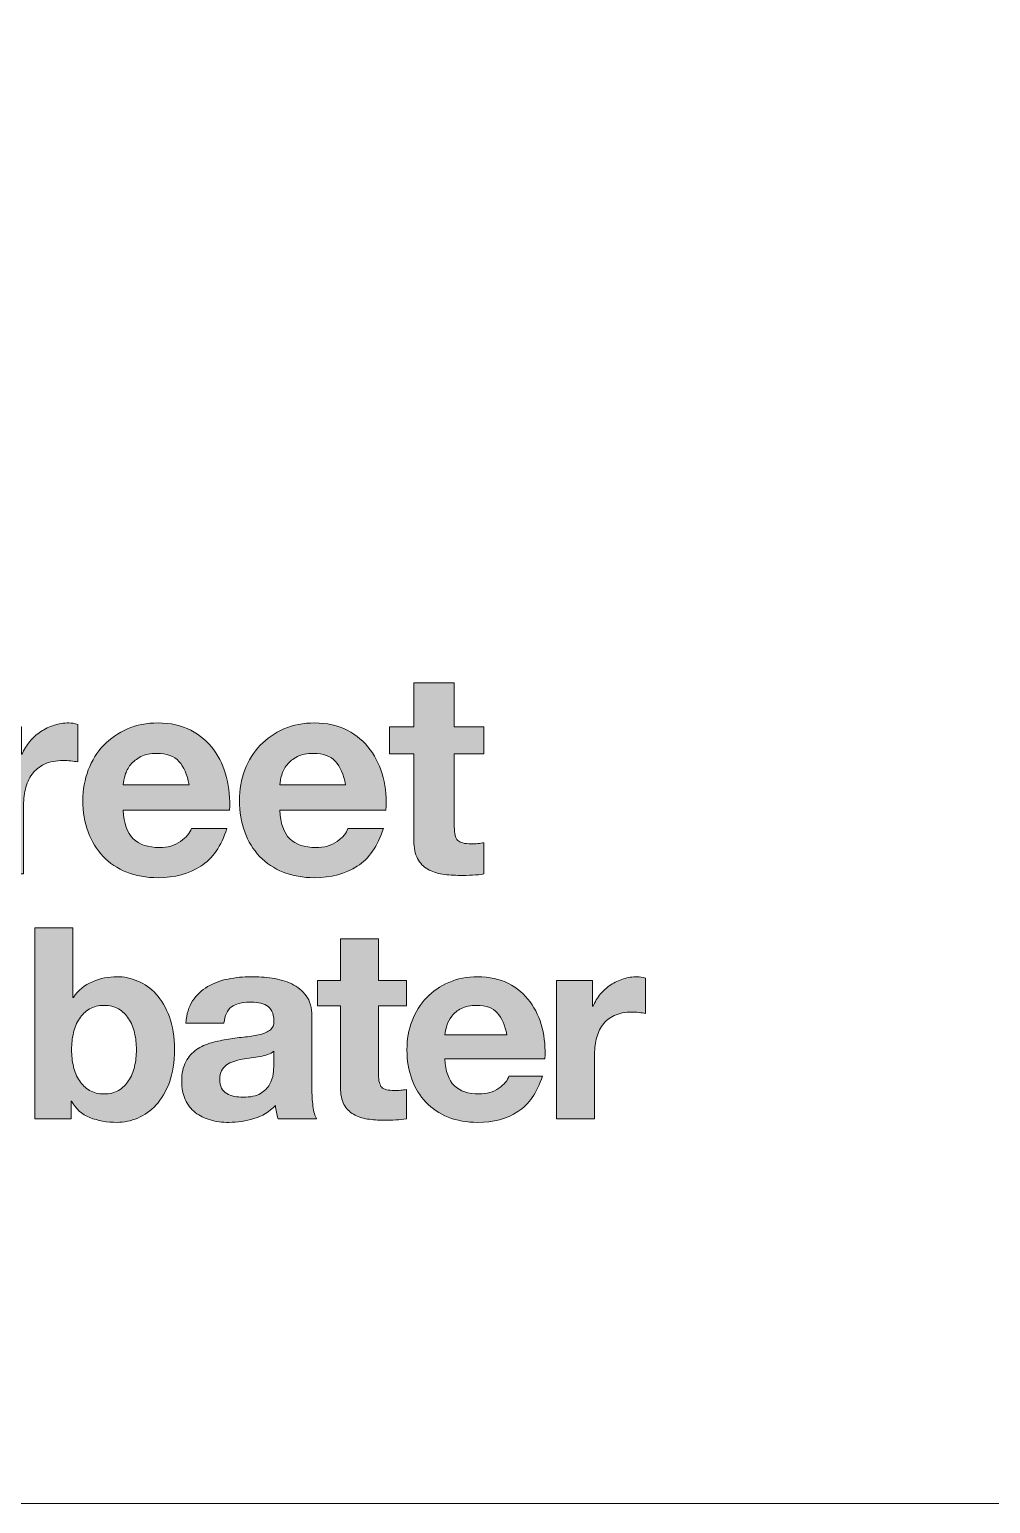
# Model space of a CAD drawing. Header units: inches. Extents: x -81 to 383, y -559 to 84.
# Drawn here: x -38.1 to 18.3, y -181.9 to -95.3 of the extents above; entities that cross this region are included whole.
import ezdxf

# ---------------------------------------------------------------- set-up
doc = ezdxf.new("R2010")
doc.units = ezdxf.units.IN
doc.header["$MEASUREMENT"] = 0
doc.layers.add('_U+30EC_U+30A4_U+30E4_U+30FC 1', color=7, linetype='Continuous')

msp = doc.modelspace()

# ---------------------------------------------------------------- hatches: boundary and pattern name
at = {"layer": '_U+30EC_U+30A4_U+30E4_U+30FC 1', "true_color": 0x030000}
h = msp.add_hatch(color=178, dxfattribs=at)
h.dxf.hatch_style = 2
edge = h.paths.add_edge_path()
edge.add_spline(control_points=[(-11.455, -136.263), (-11.455, -136.263), (-11.455, -137.849), (-11.455, -137.849), (-11.455, -137.849), (-13.192, -137.849), (-13.192, -137.849), (-13.192, -137.849), (-13.192, -142.124), (-13.192, -142.124), (-13.192, -142.525), (-13.125, -142.792), (-12.991, -142.925), (-12.858, -143.059), (-12.591, -143.126), (-12.19, -143.126), (-12.056, -143.126), (-11.929, -143.12), (-11.806, -143.109), (-11.684, -143.098), (-11.566, -143.082), (-11.455, -143.059), (-11.455, -143.059), (-11.455, -144.896), (-11.455, -144.896), (-11.655, -144.929), (-11.878, -144.951), (-12.123, -144.963), (-12.368, -144.974), (-12.607, -144.979), (-12.841, -144.979), (-13.208, -144.979), (-13.557, -144.954), (-13.885, -144.904), (-14.213, -144.854), (-14.503, -144.757), (-14.753, -144.612), (-15.004, -144.468), (-15.202, -144.261), (-15.346, -143.994), (-15.491, -143.727), (-15.563, -143.376), (-15.563, -142.942), (-15.563, -142.942), (-15.563, -137.849), (-15.563, -137.849), (-15.563, -137.849), (-16.999, -137.849), (-16.999, -137.849), (-16.999, -137.849), (-16.999, -136.263), (-16.999, -136.263), (-16.999, -136.263), (-15.563, -136.263), (-15.563, -136.263), (-15.563, -136.263), (-15.563, -133.675), (-15.563, -133.675), (-15.563, -133.675), (-13.192, -133.675), (-13.192, -133.675), (-13.192, -133.675), (-13.192, -136.263), (-13.192, -136.263), (-13.192, -136.263), (-11.455, -136.263), (-11.455, -136.263)], knot_values=[0, 0, 0, 0, 1, 1, 1, 2, 2, 2, 3, 3, 3, 4, 4, 4, 5, 5, 5, 6, 6, 6, 7, 7, 7, 8, 8, 8, 9, 9, 9, 10, 10, 10, 11, 11, 11, 12, 12, 12, 13, 13, 13, 14, 14, 14, 15, 15, 15, 16, 16, 16, 17, 17, 17, 18, 18, 18, 19, 19, 19, 20, 20, 20, 21, 21, 21, 22, 22, 22, 22], degree=3, periodic=1)
h = msp.add_hatch(color=178, dxfattribs=at)
h.dxf.hatch_style = 2
edge = h.paths.add_edge_path()
edge.add_spline(control_points=[(-38.59, -136.263), (-38.59, -136.263), (-38.59, -137.866), (-38.59, -137.866), (-38.59, -137.866), (-38.556, -137.866), (-38.556, -137.866), (-38.445, -137.599), (-38.294, -137.351), (-38.105, -137.123), (-37.916, -136.895), (-37.699, -136.7), (-37.454, -136.538), (-37.209, -136.377), (-36.948, -136.252), (-36.669, -136.163), (-36.391, -136.074), (-36.101, -136.029), (-35.801, -136.029), (-35.645, -136.029), (-35.473, -136.057), (-35.283, -136.113), (-35.283, -136.113), (-35.283, -138.317), (-35.283, -138.317), (-35.395, -138.295), (-35.528, -138.275), (-35.684, -138.258), (-35.84, -138.242), (-35.99, -138.233), (-36.135, -138.233), (-36.569, -138.233), (-36.936, -138.306), (-37.237, -138.45), (-37.537, -138.595), (-37.779, -138.793), (-37.963, -139.043), (-38.147, -139.294), (-38.278, -139.586), (-38.356, -139.92), (-38.434, -140.254), (-38.472, -140.616), (-38.472, -141.005), (-38.472, -141.005), (-38.472, -144.896), (-38.472, -144.896), (-38.472, -144.896), (-40.844, -144.896), (-40.844, -144.896), (-40.844, -144.896), (-40.844, -136.263), (-40.844, -136.263), (-40.844, -136.263), (-38.59, -136.263), (-38.59, -136.263)], knot_values=[0, 0, 0, 0, 1, 1, 1, 2, 2, 2, 3, 3, 3, 4, 4, 4, 5, 5, 5, 6, 6, 6, 7, 7, 7, 8, 8, 8, 9, 9, 9, 10, 10, 10, 11, 11, 11, 12, 12, 12, 13, 13, 13, 14, 14, 14, 15, 15, 15, 16, 16, 16, 17, 17, 17, 18, 18, 18, 18], degree=3, periodic=1)
h = msp.add_hatch(color=178, dxfattribs=at)
h.dxf.hatch_style = 2
edge = h.paths.add_edge_path()
edge.add_spline(control_points=[(-32.027, -142.825), (-31.671, -143.17), (-31.159, -143.343), (-30.491, -143.343), (-30.012, -143.343), (-29.6, -143.223), (-29.255, -142.984), (-28.91, -142.745), (-28.699, -142.491), (-28.62, -142.224), (-28.62, -142.224), (-26.533, -142.224), (-26.533, -142.224), (-26.867, -143.259), (-27.38, -144), (-28.07, -144.445), (-28.76, -144.891), (-29.595, -145.113), (-30.574, -145.113), (-31.254, -145.113), (-31.866, -145.004), (-32.411, -144.787), (-32.957, -144.57), (-33.419, -144.261), (-33.797, -143.861), (-34.176, -143.46), (-34.468, -142.981), (-34.674, -142.425), (-34.88, -141.868), (-34.983, -141.256), (-34.983, -140.588), (-34.983, -139.942), (-34.877, -139.341), (-34.665, -138.784), (-34.454, -138.228), (-34.154, -137.747), (-33.764, -137.34), (-33.374, -136.934), (-32.909, -136.614), (-32.369, -136.38), (-31.829, -136.146), (-31.231, -136.029), (-30.574, -136.029), (-29.84, -136.029), (-29.199, -136.171), (-28.654, -136.455), (-28.109, -136.739), (-27.66, -137.12), (-27.31, -137.599), (-26.959, -138.078), (-26.706, -138.623), (-26.55, -139.235), (-26.394, -139.848), (-26.339, -140.488), (-26.383, -141.156), (-26.383, -141.156), (-32.612, -141.156), (-32.612, -141.156), (-32.578, -141.924), (-32.383, -142.48), (-32.027, -142.825)], knot_values=[0, 0, 0, 0, 1, 1, 1, 2, 2, 2, 3, 3, 3, 4, 4, 4, 5, 5, 5, 6, 6, 6, 7, 7, 7, 8, 8, 8, 9, 9, 9, 10, 10, 10, 11, 11, 11, 12, 12, 12, 13, 13, 13, 14, 14, 14, 15, 15, 15, 16, 16, 16, 17, 17, 17, 18, 18, 18, 19, 19, 19, 20, 20, 20, 20], degree=3, periodic=1)
edge = h.paths.add_edge_path()
edge.add_spline(control_points=[(-29.347, -138.283), (-29.631, -137.972), (-30.062, -137.816), (-30.641, -137.816), (-31.02, -137.816), (-31.334, -137.88), (-31.584, -138.008), (-31.835, -138.136), (-32.035, -138.295), (-32.186, -138.484), (-32.336, -138.673), (-32.442, -138.874), (-32.503, -139.085), (-32.564, -139.297), (-32.601, -139.486), (-32.612, -139.653), (-32.612, -139.653), (-28.754, -139.653), (-28.754, -139.653), (-28.865, -139.052), (-29.063, -138.595), (-29.347, -138.283)], knot_values=[0, 0, 0, 0, 1, 1, 1, 2, 2, 2, 3, 3, 3, 4, 4, 4, 5, 5, 5, 6, 6, 6, 7, 7, 7, 7], degree=3, periodic=1)
h = msp.add_hatch(color=178, dxfattribs=at)
h.dxf.hatch_style = 2
edge = h.paths.add_edge_path()
edge.add_spline(control_points=[(-22.843, -142.825), (-22.487, -143.17), (-21.975, -143.343), (-21.307, -143.343), (-20.829, -143.343), (-20.417, -143.223), (-20.071, -142.984), (-19.727, -142.745), (-19.515, -142.491), (-19.437, -142.224), (-19.437, -142.224), (-17.35, -142.224), (-17.35, -142.224), (-17.684, -143.259), (-18.196, -144), (-18.886, -144.445), (-19.576, -144.891), (-20.411, -145.113), (-21.391, -145.113), (-22.07, -145.113), (-22.682, -145.004), (-23.228, -144.787), (-23.773, -144.57), (-24.235, -144.261), (-24.613, -143.861), (-24.992, -143.46), (-25.284, -142.981), (-25.49, -142.425), (-25.696, -141.868), (-25.799, -141.256), (-25.799, -140.588), (-25.799, -139.942), (-25.693, -139.341), (-25.482, -138.784), (-25.27, -138.228), (-24.97, -137.747), (-24.58, -137.34), (-24.191, -136.934), (-23.726, -136.614), (-23.186, -136.38), (-22.646, -136.146), (-22.048, -136.029), (-21.391, -136.029), (-20.656, -136.029), (-20.016, -136.171), (-19.47, -136.455), (-18.925, -136.739), (-18.477, -137.12), (-18.126, -137.599), (-17.775, -138.078), (-17.523, -138.623), (-17.366, -139.235), (-17.211, -139.848), (-17.155, -140.488), (-17.199, -141.156), (-17.199, -141.156), (-23.428, -141.156), (-23.428, -141.156), (-23.394, -141.924), (-23.2, -142.48), (-22.843, -142.825)], knot_values=[0, 0, 0, 0, 1, 1, 1, 2, 2, 2, 3, 3, 3, 4, 4, 4, 5, 5, 5, 6, 6, 6, 7, 7, 7, 8, 8, 8, 9, 9, 9, 10, 10, 10, 11, 11, 11, 12, 12, 12, 13, 13, 13, 14, 14, 14, 15, 15, 15, 16, 16, 16, 17, 17, 17, 18, 18, 18, 19, 19, 19, 20, 20, 20, 20], degree=3, periodic=1)
edge = h.paths.add_edge_path()
edge.add_spline(control_points=[(-20.163, -138.283), (-20.447, -137.972), (-20.879, -137.816), (-21.457, -137.816), (-21.836, -137.816), (-22.15, -137.88), (-22.401, -138.008), (-22.651, -138.136), (-22.852, -138.295), (-23.002, -138.484), (-23.152, -138.673), (-23.258, -138.874), (-23.319, -139.085), (-23.38, -139.297), (-23.417, -139.486), (-23.428, -139.653), (-23.428, -139.653), (-19.571, -139.653), (-19.571, -139.653), (-19.682, -139.052), (-19.879, -138.595), (-20.163, -138.283)], knot_values=[0, 0, 0, 0, 1, 1, 1, 2, 2, 2, 3, 3, 3, 4, 4, 4, 5, 5, 5, 6, 6, 6, 7, 7, 7, 7], degree=3, periodic=1)
h = msp.add_hatch(color=178, dxfattribs=at)
h.dxf.hatch_style = 2
edge = h.paths.add_edge_path()
edge.add_spline(control_points=[(-35.568, -148.05), (-35.568, -148.05), (-35.568, -152.137), (-35.568, -152.137), (-35.568, -152.137), (-35.536, -152.137), (-35.536, -152.137), (-35.264, -151.718), (-34.895, -151.411), (-34.428, -151.217), (-33.962, -151.023), (-33.477, -150.926), (-32.975, -150.926), (-32.566, -150.926), (-32.163, -151.01), (-31.765, -151.178), (-31.367, -151.346), (-31.008, -151.602), (-30.688, -151.948), (-30.369, -152.294), (-30.109, -152.736), (-29.91, -153.276), (-29.711, -153.816), (-29.611, -154.457), (-29.611, -155.201), (-29.611, -155.945), (-29.711, -156.587), (-29.91, -157.126), (-30.109, -157.666), (-30.369, -158.108), (-30.688, -158.454), (-31.008, -158.8), (-31.367, -159.057), (-31.765, -159.224), (-32.163, -159.392), (-32.566, -159.476), (-32.975, -159.476), (-33.572, -159.476), (-34.106, -159.382), (-34.578, -159.193), (-35.049, -159.004), (-35.406, -158.685), (-35.646, -158.234), (-35.646, -158.234), (-35.678, -158.234), (-35.678, -158.234), (-35.678, -158.234), (-35.678, -159.272), (-35.678, -159.272), (-35.678, -159.272), (-37.799, -159.272), (-37.799, -159.272), (-37.799, -159.272), (-37.799, -148.05), (-37.799, -148.05), (-37.799, -148.05), (-35.568, -148.05), (-35.568, -148.05)], knot_values=[0, 0, 0, 0, 1, 1, 1, 2, 2, 2, 3, 3, 3, 4, 4, 4, 5, 5, 5, 6, 6, 6, 7, 7, 7, 8, 8, 8, 9, 9, 9, 10, 10, 10, 11, 11, 11, 12, 12, 12, 13, 13, 13, 14, 14, 14, 15, 15, 15, 16, 16, 16, 17, 17, 17, 18, 18, 18, 19, 19, 19, 19], degree=3, periodic=1)
edge = h.paths.add_edge_path()
edge.add_spline(control_points=[(-31.953, -154.227), (-32.026, -153.912), (-32.142, -153.635), (-32.299, -153.394), (-32.456, -153.153), (-32.652, -152.962), (-32.888, -152.82), (-33.124, -152.679), (-33.409, -152.608), (-33.745, -152.608), (-34.07, -152.608), (-34.353, -152.679), (-34.593, -152.82), (-34.834, -152.962), (-35.033, -153.153), (-35.191, -153.394), (-35.348, -153.635), (-35.463, -153.912), (-35.536, -154.227), (-35.61, -154.541), (-35.646, -154.871), (-35.646, -155.217), (-35.646, -155.552), (-35.61, -155.877), (-35.536, -156.191), (-35.463, -156.506), (-35.348, -156.783), (-35.191, -157.024), (-35.033, -157.265), (-34.834, -157.456), (-34.593, -157.598), (-34.353, -157.739), (-34.07, -157.81), (-33.745, -157.81), (-33.409, -157.81), (-33.124, -157.739), (-32.888, -157.598), (-32.652, -157.456), (-32.456, -157.265), (-32.299, -157.024), (-32.142, -156.783), (-32.026, -156.506), (-31.953, -156.191), (-31.88, -155.877), (-31.843, -155.552), (-31.843, -155.217), (-31.843, -154.871), (-31.88, -154.541), (-31.953, -154.227)], knot_values=[0, 0, 0, 0, 1, 1, 1, 2, 2, 2, 3, 3, 3, 4, 4, 4, 5, 5, 5, 6, 6, 6, 7, 7, 7, 8, 8, 8, 9, 9, 9, 10, 10, 10, 11, 11, 11, 12, 12, 12, 13, 13, 13, 14, 14, 14, 15, 15, 15, 16, 16, 16, 16], degree=3, periodic=1)
h = msp.add_hatch(color=178, dxfattribs=at)
h.dxf.hatch_style = 2
edge = h.paths.add_edge_path()
edge.add_spline(control_points=[(-16.002, -151.146), (-16.002, -151.146), (-16.002, -152.639), (-16.002, -152.639), (-16.002, -152.639), (-17.636, -152.639), (-17.636, -152.639), (-17.636, -152.639), (-17.636, -156.663), (-17.636, -156.663), (-17.636, -157.04), (-17.574, -157.291), (-17.448, -157.417), (-17.322, -157.543), (-17.07, -157.606), (-16.693, -157.606), (-16.568, -157.606), (-16.447, -157.601), (-16.332, -157.59), (-16.217, -157.58), (-16.107, -157.564), (-16.002, -157.543), (-16.002, -157.543), (-16.002, -159.272), (-16.002, -159.272), (-16.191, -159.303), (-16.4, -159.324), (-16.631, -159.334), (-16.861, -159.345), (-17.086, -159.35), (-17.306, -159.35), (-17.652, -159.35), (-17.98, -159.327), (-18.289, -159.279), (-18.598, -159.232), (-18.87, -159.141), (-19.106, -159.004), (-19.341, -158.868), (-19.528, -158.674), (-19.664, -158.423), (-19.8, -158.171), (-19.868, -157.841), (-19.868, -157.433), (-19.868, -157.433), (-19.868, -152.639), (-19.868, -152.639), (-19.868, -152.639), (-21.22, -152.639), (-21.22, -152.639), (-21.22, -152.639), (-21.22, -151.146), (-21.22, -151.146), (-21.22, -151.146), (-19.868, -151.146), (-19.868, -151.146), (-19.868, -151.146), (-19.868, -148.71), (-19.868, -148.71), (-19.868, -148.71), (-17.636, -148.71), (-17.636, -148.71), (-17.636, -148.71), (-17.636, -151.146), (-17.636, -151.146), (-17.636, -151.146), (-16.002, -151.146), (-16.002, -151.146)], knot_values=[0, 0, 0, 0, 1, 1, 1, 2, 2, 2, 3, 3, 3, 4, 4, 4, 5, 5, 5, 6, 6, 6, 7, 7, 7, 8, 8, 8, 9, 9, 9, 10, 10, 10, 11, 11, 11, 12, 12, 12, 13, 13, 13, 14, 14, 14, 15, 15, 15, 16, 16, 16, 17, 17, 17, 18, 18, 18, 19, 19, 19, 20, 20, 20, 21, 21, 21, 22, 22, 22, 22], degree=3, periodic=1)
h = msp.add_hatch(color=178, dxfattribs=at)
h.dxf.hatch_style = 2
edge = h.paths.add_edge_path()
edge.add_spline(control_points=[(-28.936, -153.645), (-28.904, -153.121), (-28.773, -152.687), (-28.543, -152.341), (-28.313, -151.995), (-28.019, -151.718), (-27.663, -151.508), (-27.307, -151.298), (-26.906, -151.149), (-26.461, -151.06), (-26.015, -150.971), (-25.568, -150.926), (-25.117, -150.926), (-24.708, -150.926), (-24.294, -150.955), (-23.875, -151.013), (-23.456, -151.071), (-23.074, -151.183), (-22.728, -151.351), (-22.382, -151.518), (-22.099, -151.751), (-21.879, -152.05), (-21.659, -152.349), (-21.549, -152.744), (-21.549, -153.237), (-21.549, -153.237), (-21.549, -157.464), (-21.549, -157.464), (-21.549, -157.831), (-21.528, -158.182), (-21.486, -158.517), (-21.445, -158.853), (-21.371, -159.104), (-21.267, -159.272), (-21.267, -159.272), (-23.529, -159.272), (-23.529, -159.272), (-23.571, -159.146), (-23.606, -159.018), (-23.632, -158.886), (-23.658, -158.756), (-23.676, -158.622), (-23.687, -158.486), (-24.043, -158.853), (-24.462, -159.109), (-24.944, -159.256), (-25.426, -159.402), (-25.918, -159.476), (-26.421, -159.476), (-26.809, -159.476), (-27.17, -159.429), (-27.505, -159.334), (-27.841, -159.24), (-28.134, -159.094), (-28.386, -158.894), (-28.637, -158.695), (-28.834, -158.444), (-28.975, -158.14), (-29.117, -157.836), (-29.187, -157.475), (-29.187, -157.056), (-29.187, -156.595), (-29.106, -156.215), (-28.944, -155.916), (-28.781, -155.618), (-28.572, -155.379), (-28.315, -155.201), (-28.058, -155.023), (-27.765, -154.89), (-27.435, -154.8), (-27.105, -154.712), (-26.773, -154.641), (-26.437, -154.588), (-26.102, -154.536), (-25.772, -154.494), (-25.447, -154.462), (-25.122, -154.431), (-24.834, -154.384), (-24.582, -154.321), (-24.331, -154.258), (-24.132, -154.167), (-23.985, -154.046), (-23.839, -153.926), (-23.771, -153.75), (-23.781, -153.52), (-23.781, -153.279), (-23.82, -153.087), (-23.899, -152.946), (-23.977, -152.804), (-24.082, -152.694), (-24.213, -152.616), (-24.344, -152.537), (-24.496, -152.485), (-24.669, -152.459), (-24.842, -152.433), (-25.028, -152.419), (-25.227, -152.419), (-25.667, -152.419), (-26.013, -152.514), (-26.264, -152.702), (-26.516, -152.891), (-26.662, -153.205), (-26.704, -153.645), (-26.704, -153.645), (-28.936, -153.645), (-28.936, -153.645)], knot_values=[0, 0, 0, 0, 1, 1, 1, 2, 2, 2, 3, 3, 3, 4, 4, 4, 5, 5, 5, 6, 6, 6, 7, 7, 7, 8, 8, 8, 9, 9, 9, 10, 10, 10, 11, 11, 11, 12, 12, 12, 13, 13, 13, 14, 14, 14, 15, 15, 15, 16, 16, 16, 17, 17, 17, 18, 18, 18, 19, 19, 19, 20, 20, 20, 21, 21, 21, 22, 22, 22, 23, 23, 23, 24, 24, 24, 25, 25, 25, 26, 26, 26, 27, 27, 27, 28, 28, 28, 29, 29, 29, 30, 30, 30, 31, 31, 31, 32, 32, 32, 33, 33, 33, 34, 34, 34, 35, 35, 35, 35], degree=3, periodic=1)
edge = h.paths.add_edge_path()
edge.add_spline(control_points=[(-23.781, -155.295), (-23.875, -155.379), (-23.993, -155.445), (-24.134, -155.492), (-24.276, -155.539), (-24.428, -155.578), (-24.59, -155.61), (-24.753, -155.641), (-24.923, -155.667), (-25.101, -155.688), (-25.28, -155.709), (-25.458, -155.735), (-25.636, -155.767), (-25.803, -155.798), (-25.968, -155.84), (-26.131, -155.893), (-26.293, -155.945), (-26.434, -156.016), (-26.555, -156.105), (-26.675, -156.194), (-26.773, -156.307), (-26.846, -156.443), (-26.919, -156.579), (-26.956, -156.752), (-26.956, -156.961), (-26.956, -157.16), (-26.919, -157.328), (-26.846, -157.464), (-26.773, -157.601), (-26.673, -157.708), (-26.547, -157.786), (-26.421, -157.865), (-26.275, -157.92), (-26.107, -157.951), (-25.939, -157.983), (-25.766, -157.998), (-25.588, -157.998), (-25.148, -157.998), (-24.808, -157.925), (-24.567, -157.779), (-24.326, -157.632), (-24.148, -157.456), (-24.033, -157.252), (-23.917, -157.048), (-23.846, -156.841), (-23.82, -156.631), (-23.794, -156.422), (-23.781, -156.254), (-23.781, -156.128), (-23.781, -156.128), (-23.781, -155.295), (-23.781, -155.295)], knot_values=[0, 0, 0, 0, 1, 1, 1, 2, 2, 2, 3, 3, 3, 4, 4, 4, 5, 5, 5, 6, 6, 6, 7, 7, 7, 8, 8, 8, 9, 9, 9, 10, 10, 10, 11, 11, 11, 12, 12, 12, 13, 13, 13, 14, 14, 14, 15, 15, 15, 16, 16, 16, 17, 17, 17, 17], degree=3, periodic=1)
h = msp.add_hatch(color=178, dxfattribs=at)
h.dxf.hatch_style = 2
edge = h.paths.add_edge_path()
edge.add_spline(control_points=[(-13.189, -157.323), (-12.854, -157.648), (-12.372, -157.81), (-11.743, -157.81), (-11.293, -157.81), (-10.905, -157.697), (-10.58, -157.472), (-10.256, -157.247), (-10.056, -157.008), (-9.983, -156.757), (-9.983, -156.757), (-8.018, -156.757), (-8.018, -156.757), (-8.333, -157.731), (-8.815, -158.428), (-9.464, -158.847), (-10.114, -159.266), (-10.9, -159.476), (-11.822, -159.476), (-12.461, -159.476), (-13.037, -159.374), (-13.55, -159.169), (-14.064, -158.965), (-14.499, -158.674), (-14.855, -158.297), (-15.211, -157.92), (-15.486, -157.47), (-15.68, -156.946), (-15.874, -156.422), (-15.971, -155.845), (-15.971, -155.217), (-15.971, -154.609), (-15.871, -154.044), (-15.672, -153.52), (-15.473, -152.996), (-15.19, -152.543), (-14.824, -152.16), (-14.457, -151.778), (-14.02, -151.476), (-13.511, -151.256), (-13.003, -151.036), (-12.44, -150.926), (-11.822, -150.926), (-11.13, -150.926), (-10.528, -151.06), (-10.014, -151.327), (-9.501, -151.594), (-9.079, -151.953), (-8.749, -152.404), (-8.419, -152.854), (-8.181, -153.368), (-8.034, -153.944), (-7.887, -154.52), (-7.835, -155.122), (-7.877, -155.751), (-7.877, -155.751), (-13.739, -155.751), (-13.739, -155.751), (-13.708, -156.474), (-13.524, -156.998), (-13.189, -157.323)], knot_values=[0, 0, 0, 0, 1, 1, 1, 2, 2, 2, 3, 3, 3, 4, 4, 4, 5, 5, 5, 6, 6, 6, 7, 7, 7, 8, 8, 8, 9, 9, 9, 10, 10, 10, 11, 11, 11, 12, 12, 12, 13, 13, 13, 14, 14, 14, 15, 15, 15, 16, 16, 16, 17, 17, 17, 18, 18, 18, 19, 19, 19, 20, 20, 20, 20], degree=3, periodic=1)
edge = h.paths.add_edge_path()
edge.add_spline(control_points=[(-10.667, -153.048), (-10.934, -152.755), (-11.34, -152.608), (-11.885, -152.608), (-12.241, -152.608), (-12.537, -152.668), (-12.773, -152.789), (-13.008, -152.909), (-13.197, -153.059), (-13.338, -153.237), (-13.48, -153.415), (-13.58, -153.603), (-13.637, -153.802), (-13.695, -154.002), (-13.729, -154.18), (-13.739, -154.337), (-13.739, -154.337), (-10.109, -154.337), (-10.109, -154.337), (-10.214, -153.771), (-10.399, -153.342), (-10.667, -153.048)], knot_values=[0, 0, 0, 0, 1, 1, 1, 2, 2, 2, 3, 3, 3, 4, 4, 4, 5, 5, 5, 6, 6, 6, 7, 7, 7, 7], degree=3, periodic=1)
h = msp.add_hatch(color=178, dxfattribs=at)
h.dxf.hatch_style = 2
edge = h.paths.add_edge_path()
edge.add_spline(control_points=[(-5.079, -151.146), (-5.079, -151.146), (-5.079, -152.655), (-5.079, -152.655), (-5.079, -152.655), (-5.048, -152.655), (-5.048, -152.655), (-4.943, -152.404), (-4.802, -152.171), (-4.624, -151.956), (-4.446, -151.741), (-4.242, -151.558), (-4.011, -151.406), (-3.781, -151.254), (-3.534, -151.136), (-3.272, -151.052), (-3.011, -150.968), (-2.738, -150.926), (-2.455, -150.926), (-2.308, -150.926), (-2.146, -150.953), (-1.968, -151.005), (-1.968, -151.005), (-1.968, -153.079), (-1.968, -153.079), (-2.073, -153.059), (-2.198, -153.04), (-2.345, -153.024), (-2.492, -153.009), (-2.633, -153.001), (-2.769, -153.001), (-3.178, -153.001), (-3.524, -153.069), (-3.806, -153.205), (-4.089, -153.342), (-4.317, -153.527), (-4.49, -153.763), (-4.663, -153.999), (-4.786, -154.274), (-4.86, -154.588), (-4.933, -154.903), (-4.97, -155.243), (-4.97, -155.61), (-4.97, -155.61), (-4.97, -159.272), (-4.97, -159.272), (-4.97, -159.272), (-7.201, -159.272), (-7.201, -159.272), (-7.201, -159.272), (-7.201, -151.146), (-7.201, -151.146), (-7.201, -151.146), (-5.079, -151.146), (-5.079, -151.146)], knot_values=[0, 0, 0, 0, 1, 1, 1, 2, 2, 2, 3, 3, 3, 4, 4, 4, 5, 5, 5, 6, 6, 6, 7, 7, 7, 8, 8, 8, 9, 9, 9, 10, 10, 10, 11, 11, 11, 12, 12, 12, 13, 13, 13, 14, 14, 14, 15, 15, 15, 16, 16, 16, 17, 17, 17, 18, 18, 18, 18], degree=3, periodic=1)

# ---------------------------------------------------------------- linework, layer by layer
at = {"layer": '_U+30EC_U+30A4_U+30E4_U+30FC 1', "color": 7, "lineweight": 9, "true_color": 0xffffff}
msp.add_open_spline([(347.272, -181.85), (347.272, -181.85), (-45.179, -181.85), (-45.179, -181.85), (-64.898, -181.85), (-80.883, -165.865), (-80.883, -146.146), (-80.883, -146.146), (-80.883, 48.342), (-80.883, 48.342), (-80.883, 68.061), (-64.898, 84.046), (-45.179, 84.046), (-45.179, 84.046), (347.272, 84.046), (347.272, 84.046), (366.99, 84.046), (382.976, 68.061), (382.976, 48.342), (382.976, 48.342), (382.976, -146.146), (382.976, -146.146), (382.976, -165.865), (366.99, -181.85), (347.272, -181.85)], degree=3, knots=[0, 0, 0, 0, 1, 1, 1, 2, 2, 2, 3, 3, 3, 4, 4, 4, 5, 5, 5, 6, 6, 6, 7, 7, 7, 8, 8, 8, 8], dxfattribs=at)
at = {"layer": '_U+30EC_U+30A4_U+30E4_U+30FC 1', "lineweight": 0}
for points, knots in [([(-11.455, -136.263), (-11.455, -136.263), (-11.455, -137.849), (-11.455, -137.849), (-11.455, -137.849), (-13.192, -137.849), (-13.192, -137.849), (-13.192, -137.849), (-13.192, -142.124), (-13.192, -142.124), (-13.192, -142.525), (-13.125, -142.792), (-12.991, -142.925), (-12.858, -143.059), (-12.591, -143.126), (-12.19, -143.126), (-12.056, -143.126), (-11.929, -143.12), (-11.806, -143.109), (-11.684, -143.098), (-11.566, -143.082), (-11.455, -143.059), (-11.455, -143.059), (-11.455, -144.896), (-11.455, -144.896), (-11.655, -144.929), (-11.878, -144.951), (-12.123, -144.963), (-12.368, -144.974), (-12.607, -144.979), (-12.841, -144.979), (-13.208, -144.979), (-13.557, -144.954), (-13.885, -144.904), (-14.213, -144.854), (-14.503, -144.757), (-14.753, -144.612), (-15.004, -144.468), (-15.202, -144.261), (-15.346, -143.994), (-15.491, -143.727), (-15.563, -143.376), (-15.563, -142.942), (-15.563, -142.942), (-15.563, -137.849), (-15.563, -137.849), (-15.563, -137.849), (-16.999, -137.849), (-16.999, -137.849), (-16.999, -137.849), (-16.999, -136.263), (-16.999, -136.263), (-16.999, -136.263), (-15.563, -136.263), (-15.563, -136.263), (-15.563, -136.263), (-15.563, -133.675), (-15.563, -133.675), (-15.563, -133.675), (-13.192, -133.675), (-13.192, -133.675), (-13.192, -133.675), (-13.192, -136.263), (-13.192, -136.263), (-13.192, -136.263), (-11.455, -136.263), (-11.455, -136.263)], [0, 0, 0, 0, 1, 1, 1, 2, 2, 2, 3, 3, 3, 4, 4, 4, 5, 5, 5, 6, 6, 6, 7, 7, 7, 8, 8, 8, 9, 9, 9, 10, 10, 10, 11, 11, 11, 12, 12, 12, 13, 13, 13, 14, 14, 14, 15, 15, 15, 16, 16, 16, 17, 17, 17, 18, 18, 18, 19, 19, 19, 20, 20, 20, 21, 21, 21, 22, 22, 22, 22]), ([(-38.59, -136.263), (-38.59, -136.263), (-38.59, -137.866), (-38.59, -137.866), (-38.59, -137.866), (-38.556, -137.866), (-38.556, -137.866), (-38.445, -137.599), (-38.294, -137.351), (-38.105, -137.123), (-37.916, -136.895), (-37.699, -136.7), (-37.454, -136.538), (-37.209, -136.377), (-36.948, -136.252), (-36.669, -136.163), (-36.391, -136.074), (-36.101, -136.029), (-35.801, -136.029), (-35.645, -136.029), (-35.473, -136.057), (-35.283, -136.113), (-35.283, -136.113), (-35.283, -138.317), (-35.283, -138.317), (-35.395, -138.295), (-35.528, -138.275), (-35.684, -138.258), (-35.84, -138.242), (-35.99, -138.233), (-36.135, -138.233), (-36.569, -138.233), (-36.936, -138.306), (-37.237, -138.45), (-37.537, -138.595), (-37.779, -138.793), (-37.963, -139.043), (-38.147, -139.294), (-38.278, -139.586), (-38.356, -139.92), (-38.434, -140.254), (-38.472, -140.616), (-38.472, -141.005), (-38.472, -141.005), (-38.472, -144.896), (-38.472, -144.896), (-38.472, -144.896), (-40.844, -144.896), (-40.844, -144.896), (-40.844, -144.896), (-40.844, -136.263), (-40.844, -136.263), (-40.844, -136.263), (-38.59, -136.263), (-38.59, -136.263)], [0, 0, 0, 0, 1, 1, 1, 2, 2, 2, 3, 3, 3, 4, 4, 4, 5, 5, 5, 6, 6, 6, 7, 7, 7, 8, 8, 8, 9, 9, 9, 10, 10, 10, 11, 11, 11, 12, 12, 12, 13, 13, 13, 14, 14, 14, 15, 15, 15, 16, 16, 16, 17, 17, 17, 18, 18, 18, 18]), ([(-32.027, -142.825), (-31.671, -143.17), (-31.159, -143.343), (-30.491, -143.343), (-30.012, -143.343), (-29.6, -143.223), (-29.255, -142.984), (-28.91, -142.745), (-28.699, -142.491), (-28.62, -142.224), (-28.62, -142.224), (-26.533, -142.224), (-26.533, -142.224), (-26.867, -143.259), (-27.38, -144), (-28.07, -144.445), (-28.76, -144.891), (-29.595, -145.113), (-30.574, -145.113), (-31.254, -145.113), (-31.866, -145.004), (-32.411, -144.787), (-32.957, -144.57), (-33.419, -144.261), (-33.797, -143.861), (-34.176, -143.46), (-34.468, -142.981), (-34.674, -142.425), (-34.88, -141.868), (-34.983, -141.256), (-34.983, -140.588), (-34.983, -139.942), (-34.877, -139.341), (-34.665, -138.784), (-34.454, -138.228), (-34.154, -137.747), (-33.764, -137.34), (-33.374, -136.934), (-32.909, -136.614), (-32.369, -136.38), (-31.829, -136.146), (-31.231, -136.029), (-30.574, -136.029), (-29.84, -136.029), (-29.199, -136.171), (-28.654, -136.455), (-28.109, -136.739), (-27.66, -137.12), (-27.31, -137.599), (-26.959, -138.078), (-26.706, -138.623), (-26.55, -139.235), (-26.394, -139.848), (-26.339, -140.488), (-26.383, -141.156), (-26.383, -141.156), (-32.612, -141.156), (-32.612, -141.156), (-32.578, -141.924), (-32.383, -142.48), (-32.027, -142.825)], [0, 0, 0, 0, 1, 1, 1, 2, 2, 2, 3, 3, 3, 4, 4, 4, 5, 5, 5, 6, 6, 6, 7, 7, 7, 8, 8, 8, 9, 9, 9, 10, 10, 10, 11, 11, 11, 12, 12, 12, 13, 13, 13, 14, 14, 14, 15, 15, 15, 16, 16, 16, 17, 17, 17, 18, 18, 18, 19, 19, 19, 20, 20, 20, 20]), ([(-22.843, -142.825), (-22.487, -143.17), (-21.975, -143.343), (-21.307, -143.343), (-20.829, -143.343), (-20.417, -143.223), (-20.071, -142.984), (-19.727, -142.745), (-19.515, -142.491), (-19.437, -142.224), (-19.437, -142.224), (-17.35, -142.224), (-17.35, -142.224), (-17.684, -143.259), (-18.196, -144), (-18.886, -144.445), (-19.576, -144.891), (-20.411, -145.113), (-21.391, -145.113), (-22.07, -145.113), (-22.682, -145.004), (-23.228, -144.787), (-23.773, -144.57), (-24.235, -144.261), (-24.613, -143.861), (-24.992, -143.46), (-25.284, -142.981), (-25.49, -142.425), (-25.696, -141.868), (-25.799, -141.256), (-25.799, -140.588), (-25.799, -139.942), (-25.693, -139.341), (-25.482, -138.784), (-25.27, -138.228), (-24.97, -137.747), (-24.58, -137.34), (-24.191, -136.934), (-23.726, -136.614), (-23.186, -136.38), (-22.646, -136.146), (-22.048, -136.029), (-21.391, -136.029), (-20.656, -136.029), (-20.016, -136.171), (-19.47, -136.455), (-18.925, -136.739), (-18.477, -137.12), (-18.126, -137.599), (-17.775, -138.078), (-17.523, -138.623), (-17.366, -139.235), (-17.211, -139.848), (-17.155, -140.488), (-17.199, -141.156), (-17.199, -141.156), (-23.428, -141.156), (-23.428, -141.156), (-23.394, -141.924), (-23.2, -142.48), (-22.843, -142.825)], [0, 0, 0, 0, 1, 1, 1, 2, 2, 2, 3, 3, 3, 4, 4, 4, 5, 5, 5, 6, 6, 6, 7, 7, 7, 8, 8, 8, 9, 9, 9, 10, 10, 10, 11, 11, 11, 12, 12, 12, 13, 13, 13, 14, 14, 14, 15, 15, 15, 16, 16, 16, 17, 17, 17, 18, 18, 18, 19, 19, 19, 20, 20, 20, 20]), ([(-29.347, -138.283), (-29.631, -137.972), (-30.062, -137.816), (-30.641, -137.816), (-31.02, -137.816), (-31.334, -137.88), (-31.584, -138.008), (-31.835, -138.136), (-32.035, -138.295), (-32.186, -138.484), (-32.336, -138.673), (-32.442, -138.874), (-32.503, -139.085), (-32.564, -139.297), (-32.601, -139.486), (-32.612, -139.653), (-32.612, -139.653), (-28.754, -139.653), (-28.754, -139.653), (-28.865, -139.052), (-29.063, -138.595), (-29.347, -138.283)], [0, 0, 0, 0, 1, 1, 1, 2, 2, 2, 3, 3, 3, 4, 4, 4, 5, 5, 5, 6, 6, 6, 7, 7, 7, 7]), ([(-20.163, -138.283), (-20.447, -137.972), (-20.879, -137.816), (-21.457, -137.816), (-21.836, -137.816), (-22.15, -137.88), (-22.401, -138.008), (-22.651, -138.136), (-22.852, -138.295), (-23.002, -138.484), (-23.152, -138.673), (-23.258, -138.874), (-23.319, -139.085), (-23.38, -139.297), (-23.417, -139.486), (-23.428, -139.653), (-23.428, -139.653), (-19.571, -139.653), (-19.571, -139.653), (-19.682, -139.052), (-19.879, -138.595), (-20.163, -138.283)], [0, 0, 0, 0, 1, 1, 1, 2, 2, 2, 3, 3, 3, 4, 4, 4, 5, 5, 5, 6, 6, 6, 7, 7, 7, 7]), ([(-35.568, -148.05), (-35.568, -148.05), (-35.568, -152.137), (-35.568, -152.137), (-35.568, -152.137), (-35.536, -152.137), (-35.536, -152.137), (-35.264, -151.718), (-34.895, -151.411), (-34.428, -151.217), (-33.962, -151.023), (-33.477, -150.926), (-32.975, -150.926), (-32.566, -150.926), (-32.163, -151.01), (-31.765, -151.178), (-31.367, -151.346), (-31.008, -151.602), (-30.688, -151.948), (-30.369, -152.294), (-30.109, -152.736), (-29.91, -153.276), (-29.711, -153.816), (-29.611, -154.457), (-29.611, -155.201), (-29.611, -155.945), (-29.711, -156.587), (-29.91, -157.126), (-30.109, -157.666), (-30.369, -158.108), (-30.688, -158.454), (-31.008, -158.8), (-31.367, -159.057), (-31.765, -159.224), (-32.163, -159.392), (-32.566, -159.476), (-32.975, -159.476), (-33.572, -159.476), (-34.106, -159.382), (-34.578, -159.193), (-35.049, -159.004), (-35.406, -158.685), (-35.646, -158.234), (-35.646, -158.234), (-35.678, -158.234), (-35.678, -158.234), (-35.678, -158.234), (-35.678, -159.272), (-35.678, -159.272), (-35.678, -159.272), (-37.799, -159.272), (-37.799, -159.272), (-37.799, -159.272), (-37.799, -148.05), (-37.799, -148.05), (-37.799, -148.05), (-35.568, -148.05), (-35.568, -148.05)], [0, 0, 0, 0, 1, 1, 1, 2, 2, 2, 3, 3, 3, 4, 4, 4, 5, 5, 5, 6, 6, 6, 7, 7, 7, 8, 8, 8, 9, 9, 9, 10, 10, 10, 11, 11, 11, 12, 12, 12, 13, 13, 13, 14, 14, 14, 15, 15, 15, 16, 16, 16, 17, 17, 17, 18, 18, 18, 19, 19, 19, 19]), ([(-16.002, -151.146), (-16.002, -151.146), (-16.002, -152.639), (-16.002, -152.639), (-16.002, -152.639), (-17.636, -152.639), (-17.636, -152.639), (-17.636, -152.639), (-17.636, -156.663), (-17.636, -156.663), (-17.636, -157.04), (-17.574, -157.291), (-17.448, -157.417), (-17.322, -157.543), (-17.07, -157.606), (-16.693, -157.606), (-16.568, -157.606), (-16.447, -157.601), (-16.332, -157.59), (-16.217, -157.58), (-16.107, -157.564), (-16.002, -157.543), (-16.002, -157.543), (-16.002, -159.272), (-16.002, -159.272), (-16.191, -159.303), (-16.4, -159.324), (-16.631, -159.334), (-16.861, -159.345), (-17.086, -159.35), (-17.306, -159.35), (-17.652, -159.35), (-17.98, -159.327), (-18.289, -159.279), (-18.598, -159.232), (-18.87, -159.141), (-19.106, -159.004), (-19.341, -158.868), (-19.528, -158.674), (-19.664, -158.423), (-19.8, -158.171), (-19.868, -157.841), (-19.868, -157.433), (-19.868, -157.433), (-19.868, -152.639), (-19.868, -152.639), (-19.868, -152.639), (-21.22, -152.639), (-21.22, -152.639), (-21.22, -152.639), (-21.22, -151.146), (-21.22, -151.146), (-21.22, -151.146), (-19.868, -151.146), (-19.868, -151.146), (-19.868, -151.146), (-19.868, -148.71), (-19.868, -148.71), (-19.868, -148.71), (-17.636, -148.71), (-17.636, -148.71), (-17.636, -148.71), (-17.636, -151.146), (-17.636, -151.146), (-17.636, -151.146), (-16.002, -151.146), (-16.002, -151.146)], [0, 0, 0, 0, 1, 1, 1, 2, 2, 2, 3, 3, 3, 4, 4, 4, 5, 5, 5, 6, 6, 6, 7, 7, 7, 8, 8, 8, 9, 9, 9, 10, 10, 10, 11, 11, 11, 12, 12, 12, 13, 13, 13, 14, 14, 14, 15, 15, 15, 16, 16, 16, 17, 17, 17, 18, 18, 18, 19, 19, 19, 20, 20, 20, 21, 21, 21, 22, 22, 22, 22]), ([(-28.936, -153.645), (-28.904, -153.121), (-28.773, -152.687), (-28.543, -152.341), (-28.313, -151.995), (-28.019, -151.718), (-27.663, -151.508), (-27.307, -151.298), (-26.906, -151.149), (-26.461, -151.06), (-26.015, -150.971), (-25.568, -150.926), (-25.117, -150.926), (-24.708, -150.926), (-24.294, -150.955), (-23.875, -151.013), (-23.456, -151.071), (-23.074, -151.183), (-22.728, -151.351), (-22.382, -151.518), (-22.099, -151.751), (-21.879, -152.05), (-21.659, -152.349), (-21.549, -152.744), (-21.549, -153.237), (-21.549, -153.237), (-21.549, -157.464), (-21.549, -157.464), (-21.549, -157.831), (-21.528, -158.182), (-21.486, -158.517), (-21.445, -158.853), (-21.371, -159.104), (-21.267, -159.272), (-21.267, -159.272), (-23.529, -159.272), (-23.529, -159.272), (-23.571, -159.146), (-23.606, -159.018), (-23.632, -158.886), (-23.658, -158.756), (-23.676, -158.622), (-23.687, -158.486), (-24.043, -158.853), (-24.462, -159.109), (-24.944, -159.256), (-25.426, -159.402), (-25.918, -159.476), (-26.421, -159.476), (-26.809, -159.476), (-27.17, -159.429), (-27.505, -159.334), (-27.841, -159.24), (-28.134, -159.094), (-28.386, -158.894), (-28.637, -158.695), (-28.834, -158.444), (-28.975, -158.14), (-29.117, -157.836), (-29.187, -157.475), (-29.187, -157.056), (-29.187, -156.595), (-29.106, -156.215), (-28.944, -155.916), (-28.781, -155.618), (-28.572, -155.379), (-28.315, -155.201), (-28.058, -155.023), (-27.765, -154.89), (-27.435, -154.8), (-27.105, -154.712), (-26.773, -154.641), (-26.437, -154.588), (-26.102, -154.536), (-25.772, -154.494), (-25.447, -154.462), (-25.122, -154.431), (-24.834, -154.384), (-24.582, -154.321), (-24.331, -154.258), (-24.132, -154.167), (-23.985, -154.046), (-23.839, -153.926), (-23.771, -153.75), (-23.781, -153.52), (-23.781, -153.279), (-23.82, -153.087), (-23.899, -152.946), (-23.977, -152.804), (-24.082, -152.694), (-24.213, -152.616), (-24.344, -152.537), (-24.496, -152.485), (-24.669, -152.459), (-24.842, -152.433), (-25.028, -152.419), (-25.227, -152.419), (-25.667, -152.419), (-26.013, -152.514), (-26.264, -152.702), (-26.516, -152.891), (-26.662, -153.205), (-26.704, -153.645), (-26.704, -153.645), (-28.936, -153.645), (-28.936, -153.645)], [0, 0, 0, 0, 1, 1, 1, 2, 2, 2, 3, 3, 3, 4, 4, 4, 5, 5, 5, 6, 6, 6, 7, 7, 7, 8, 8, 8, 9, 9, 9, 10, 10, 10, 11, 11, 11, 12, 12, 12, 13, 13, 13, 14, 14, 14, 15, 15, 15, 16, 16, 16, 17, 17, 17, 18, 18, 18, 19, 19, 19, 20, 20, 20, 21, 21, 21, 22, 22, 22, 23, 23, 23, 24, 24, 24, 25, 25, 25, 26, 26, 26, 27, 27, 27, 28, 28, 28, 29, 29, 29, 30, 30, 30, 31, 31, 31, 32, 32, 32, 33, 33, 33, 34, 34, 34, 35, 35, 35, 35]), ([(-13.189, -157.323), (-12.854, -157.648), (-12.372, -157.81), (-11.743, -157.81), (-11.293, -157.81), (-10.905, -157.697), (-10.58, -157.472), (-10.256, -157.247), (-10.056, -157.008), (-9.983, -156.757), (-9.983, -156.757), (-8.018, -156.757), (-8.018, -156.757), (-8.333, -157.731), (-8.815, -158.428), (-9.464, -158.847), (-10.114, -159.266), (-10.9, -159.476), (-11.822, -159.476), (-12.461, -159.476), (-13.037, -159.374), (-13.55, -159.169), (-14.064, -158.965), (-14.499, -158.674), (-14.855, -158.297), (-15.211, -157.92), (-15.486, -157.47), (-15.68, -156.946), (-15.874, -156.422), (-15.971, -155.845), (-15.971, -155.217), (-15.971, -154.609), (-15.871, -154.044), (-15.672, -153.52), (-15.473, -152.996), (-15.19, -152.543), (-14.824, -152.16), (-14.457, -151.778), (-14.02, -151.476), (-13.511, -151.256), (-13.003, -151.036), (-12.44, -150.926), (-11.822, -150.926), (-11.13, -150.926), (-10.528, -151.06), (-10.014, -151.327), (-9.501, -151.594), (-9.079, -151.953), (-8.749, -152.404), (-8.419, -152.854), (-8.181, -153.368), (-8.034, -153.944), (-7.887, -154.52), (-7.835, -155.122), (-7.877, -155.751), (-7.877, -155.751), (-13.739, -155.751), (-13.739, -155.751), (-13.708, -156.474), (-13.524, -156.998), (-13.189, -157.323)], [0, 0, 0, 0, 1, 1, 1, 2, 2, 2, 3, 3, 3, 4, 4, 4, 5, 5, 5, 6, 6, 6, 7, 7, 7, 8, 8, 8, 9, 9, 9, 10, 10, 10, 11, 11, 11, 12, 12, 12, 13, 13, 13, 14, 14, 14, 15, 15, 15, 16, 16, 16, 17, 17, 17, 18, 18, 18, 19, 19, 19, 20, 20, 20, 20]), ([(-5.079, -151.146), (-5.079, -151.146), (-5.079, -152.655), (-5.079, -152.655), (-5.079, -152.655), (-5.048, -152.655), (-5.048, -152.655), (-4.943, -152.404), (-4.802, -152.171), (-4.624, -151.956), (-4.446, -151.741), (-4.242, -151.558), (-4.011, -151.406), (-3.781, -151.254), (-3.534, -151.136), (-3.272, -151.052), (-3.011, -150.968), (-2.738, -150.926), (-2.455, -150.926), (-2.308, -150.926), (-2.146, -150.953), (-1.968, -151.005), (-1.968, -151.005), (-1.968, -153.079), (-1.968, -153.079), (-2.073, -153.059), (-2.198, -153.04), (-2.345, -153.024), (-2.492, -153.009), (-2.633, -153.001), (-2.769, -153.001), (-3.178, -153.001), (-3.524, -153.069), (-3.806, -153.205), (-4.089, -153.342), (-4.317, -153.527), (-4.49, -153.763), (-4.663, -153.999), (-4.786, -154.274), (-4.86, -154.588), (-4.933, -154.903), (-4.97, -155.243), (-4.97, -155.61), (-4.97, -155.61), (-4.97, -159.272), (-4.97, -159.272), (-4.97, -159.272), (-7.201, -159.272), (-7.201, -159.272), (-7.201, -159.272), (-7.201, -151.146), (-7.201, -151.146), (-7.201, -151.146), (-5.079, -151.146), (-5.079, -151.146)], [0, 0, 0, 0, 1, 1, 1, 2, 2, 2, 3, 3, 3, 4, 4, 4, 5, 5, 5, 6, 6, 6, 7, 7, 7, 8, 8, 8, 9, 9, 9, 10, 10, 10, 11, 11, 11, 12, 12, 12, 13, 13, 13, 14, 14, 14, 15, 15, 15, 16, 16, 16, 17, 17, 17, 18, 18, 18, 18]), ([(-31.953, -154.227), (-32.026, -153.912), (-32.142, -153.635), (-32.299, -153.394), (-32.456, -153.153), (-32.652, -152.962), (-32.888, -152.82), (-33.124, -152.679), (-33.409, -152.608), (-33.745, -152.608), (-34.07, -152.608), (-34.353, -152.679), (-34.593, -152.82), (-34.834, -152.962), (-35.033, -153.153), (-35.191, -153.394), (-35.348, -153.635), (-35.463, -153.912), (-35.536, -154.227), (-35.61, -154.541), (-35.646, -154.871), (-35.646, -155.217), (-35.646, -155.552), (-35.61, -155.877), (-35.536, -156.191), (-35.463, -156.506), (-35.348, -156.783), (-35.191, -157.024), (-35.033, -157.265), (-34.834, -157.456), (-34.593, -157.598), (-34.353, -157.739), (-34.07, -157.81), (-33.745, -157.81), (-33.409, -157.81), (-33.124, -157.739), (-32.888, -157.598), (-32.652, -157.456), (-32.456, -157.265), (-32.299, -157.024), (-32.142, -156.783), (-32.026, -156.506), (-31.953, -156.191), (-31.88, -155.877), (-31.843, -155.552), (-31.843, -155.217), (-31.843, -154.871), (-31.88, -154.541), (-31.953, -154.227)], [0, 0, 0, 0, 1, 1, 1, 2, 2, 2, 3, 3, 3, 4, 4, 4, 5, 5, 5, 6, 6, 6, 7, 7, 7, 8, 8, 8, 9, 9, 9, 10, 10, 10, 11, 11, 11, 12, 12, 12, 13, 13, 13, 14, 14, 14, 15, 15, 15, 16, 16, 16, 16]), ([(-10.667, -153.048), (-10.934, -152.755), (-11.34, -152.608), (-11.885, -152.608), (-12.241, -152.608), (-12.537, -152.668), (-12.773, -152.789), (-13.008, -152.909), (-13.197, -153.059), (-13.338, -153.237), (-13.48, -153.415), (-13.58, -153.603), (-13.637, -153.802), (-13.695, -154.002), (-13.729, -154.18), (-13.739, -154.337), (-13.739, -154.337), (-10.109, -154.337), (-10.109, -154.337), (-10.214, -153.771), (-10.399, -153.342), (-10.667, -153.048)], [0, 0, 0, 0, 1, 1, 1, 2, 2, 2, 3, 3, 3, 4, 4, 4, 5, 5, 5, 6, 6, 6, 7, 7, 7, 7]), ([(-23.781, -155.295), (-23.875, -155.379), (-23.993, -155.445), (-24.134, -155.492), (-24.276, -155.539), (-24.428, -155.578), (-24.59, -155.61), (-24.753, -155.641), (-24.923, -155.667), (-25.101, -155.688), (-25.28, -155.709), (-25.458, -155.735), (-25.636, -155.767), (-25.803, -155.798), (-25.968, -155.84), (-26.131, -155.893), (-26.293, -155.945), (-26.434, -156.016), (-26.555, -156.105), (-26.675, -156.194), (-26.773, -156.307), (-26.846, -156.443), (-26.919, -156.579), (-26.956, -156.752), (-26.956, -156.961), (-26.956, -157.16), (-26.919, -157.328), (-26.846, -157.464), (-26.773, -157.601), (-26.673, -157.708), (-26.547, -157.786), (-26.421, -157.865), (-26.275, -157.92), (-26.107, -157.951), (-25.939, -157.983), (-25.766, -157.998), (-25.588, -157.998), (-25.148, -157.998), (-24.808, -157.925), (-24.567, -157.779), (-24.326, -157.632), (-24.148, -157.456), (-24.033, -157.252), (-23.917, -157.048), (-23.846, -156.841), (-23.82, -156.631), (-23.794, -156.422), (-23.781, -156.254), (-23.781, -156.128), (-23.781, -156.128), (-23.781, -155.295), (-23.781, -155.295)], [0, 0, 0, 0, 1, 1, 1, 2, 2, 2, 3, 3, 3, 4, 4, 4, 5, 5, 5, 6, 6, 6, 7, 7, 7, 8, 8, 8, 9, 9, 9, 10, 10, 10, 11, 11, 11, 12, 12, 12, 13, 13, 13, 14, 14, 14, 15, 15, 15, 16, 16, 16, 17, 17, 17, 17])]:
    msp.add_open_spline(points, degree=3, knots=knots, dxfattribs=at)

doc.saveas('drawing.dxf')
